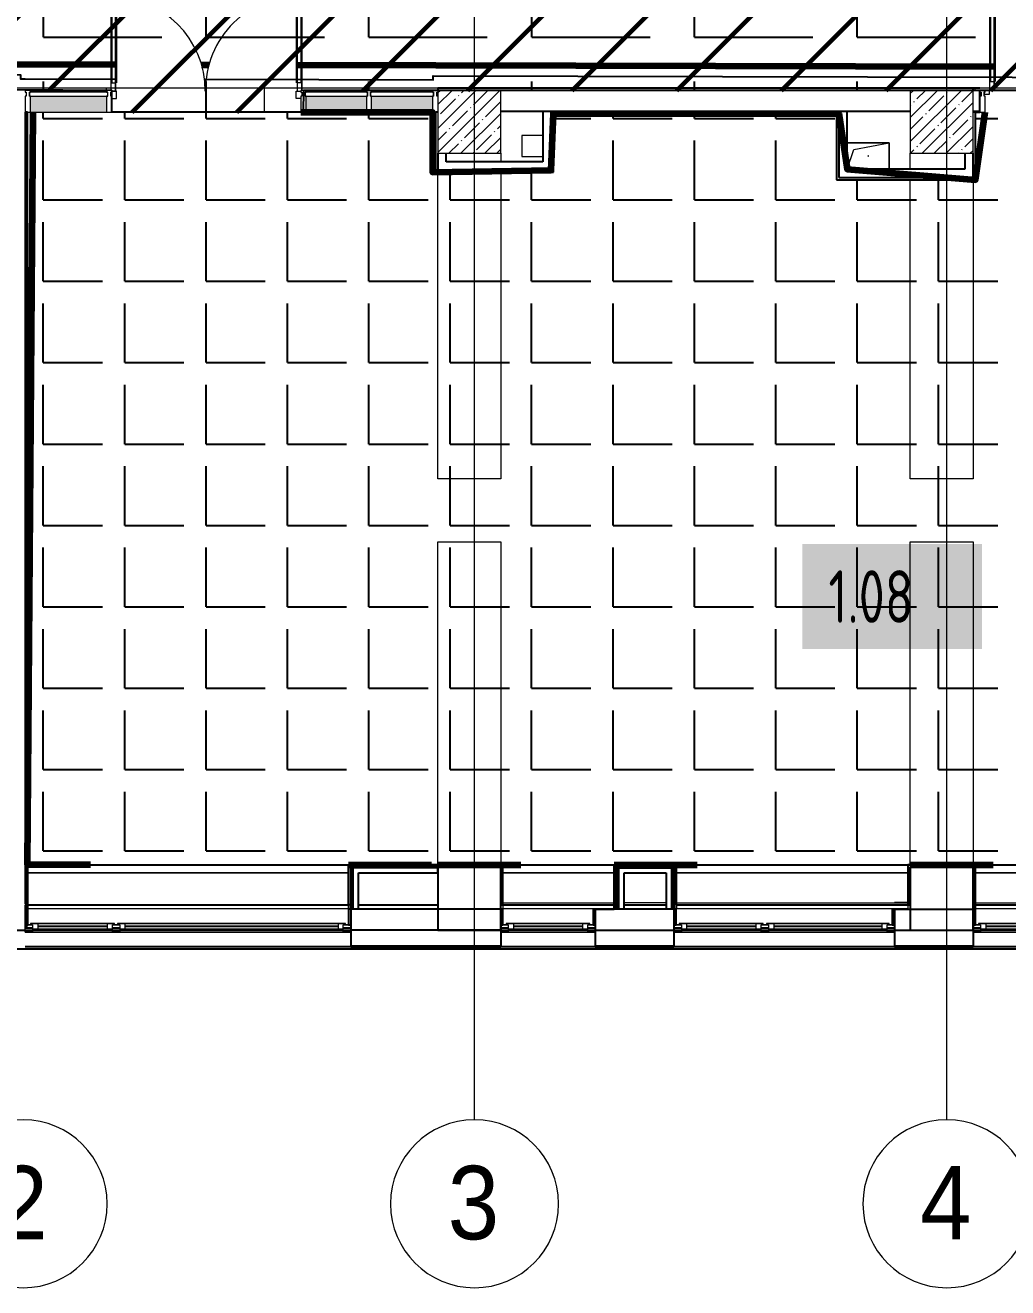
# Model space of a CAD drawing. Header units: millimetres. Extents: x -164500 to 426394, y -23753 to 102118.
# Drawn here: x 3795 to 13154, y -3642 to 8384 of the extents above; entities that cross this region are included whole.
import ezdxf

# ---------------------------------------------------------------- set-up
doc = ezdxf.new("R2010")
doc.units = ezdxf.units.MM
doc.layers.add('1.1.1) Плитка КР1 Остаток', color=52, linetype='Continuous')
for name, color, linetype, lineweight in [('183 стяжка подвал', 160, 'Continuous', 60), ('384 ПК-3', 30, 'Continuous', 120), ('A-DETL-GENF', 7, 'Continuous', 9), ('A-FLOR', 7, 'Continuous', 9), ('A-GENM', 7, 'Continuous', 9), ('A-GLAZ', 7, 'Continuous', 9), ('A-GLAZ-1', 7, 'Continuous', 5), ('A-GLAZ-CURT-1', 7, 'Continuous', 5), ('A-GLAZ-CURT-2', 7, 'Continuous', 20), ('A-GLAZ-CWMG', 7, 'Continuous', 9), ('A-GLAZ-CWMG-1', 7, 'Continuous', 20), ('A-WALL', 7, 'Continuous', 5), ('S-COLS-1', 7, 'Continuous', 5), ('Оси', 7, 'Continuous', 9), ('Оси-1', 7, 'Continuous', 20)]:
    doc.layers.add(name, color=color, linetype=linetype, lineweight=lineweight)
doc.layers.add('A-DOOR-1', color=7, linetype='Continuous', lineweight=5, true_color=0xc0c0c0)
doc.styles.add('Arial', font='arial.ttf', dxfattribs={"width": 0.9, "height": 700})
doc.styles.add('СПДС', font='ГОСТ тип А.ttf', dxfattribs={"width": 0.9})

# ---------------------------------------------------------------- blocks, each defined once
blk = doc.blocks.new('120_Окно_СКБ_1Ст - 120_Окно_СКБ_1Ст 900х2500_h_-22445987-Объем проектирования 1 этажа')
at = {"layer": 'A-GLAZ'}
for p, q in [((-450, -127), (-450, -57)), ((-450, -57), (-380, -57)), ((-380, -57), (-380, -127)), ((380, -87), (-380, -87)), ((-380, -87), (-380, -127)), ((-330, -137), (-330, -87)), ((330, -137), (330, -87)), ((380, -127), (380, -57)), ((380, -57), (450, -57)), ((380, -127), (380, -87)), ((450, -57), (450, -127)), ((-380, -127), (-450, -127)), ((-380, -127), (-400, -127)), ((-400, -127), (-400, -137)), ((-400, -137), (400, -137)), ((400, -137), (-400, -137)), ((450, -127), (380, -127)), ((400, -127), (380, -127)), ((400, -137), (400, -127))]:
    blk.add_line(p, q, dxfattribs=at)
at = {"layer": 'A-GLAZ-1'}
for p, q in [((450, -57), (-450, -57)), ((-330, -107), (330, -107)), ((330, -117), (-330, -117)), ((-430, -127), (-400, -127)), ((400, -127), (430, -127))]:
    blk.add_line(p, q, dxfattribs=at)
blk = doc.blocks.new('120_Окно_СКБ_2Ст - 120_Окно_СКБ_2Ст 2100х2500 _мал створка справа_-22445857-Объем проектирования 1 этажа')
at = {"layer": 'A-GLAZ'}
for p, q in [((-1050, -127), (-1050, -57)), ((-1050, -57), (-980, -57)), ((-980, -57), (-980, -127)), ((150, -87), (-980, -87)), ((-980, -87), (-980, -127)), ((-930, -137), (-930, -87)), ((100, -137), (100, -87)), ((150, -127), (150, -57)), ((150, -57), (220, -57)), ((150, -127), (150, -87)), ((220, -57), (220, -127)), ((980, -87), (220, -87)), ((220, -87), (220, -127)), ((270, -137), (270, -87)), ((930, -137), (930, -87)), ((980, -127), (980, -57)), ((980, -57), (1050, -57)), ((980, -127), (980, -87)), ((1050, -57), (1050, -127)), ((-980, -127), (-1050, -127)), ((-980, -127), (-1000, -127)), ((-1000, -127), (-1000, -137)), ((-1000, -137), (170, -137)), ((170, -137), (-1000, -137)), ((220, -127), (150, -127)), ((170, -127), (150, -127)), ((170, -137), (170, -127)), ((220, -127), (200, -127)), ((200, -127), (200, -137)), ((200, -137), (1000, -137)), ((1000, -137), (200, -137)), ((1050, -127), (980, -127)), ((1000, -127), (980, -127)), ((1000, -137), (1000, -127))]:
    blk.add_line(p, q, dxfattribs=at)
at = {"layer": 'A-GLAZ-1'}
for p, q in [((1050, -57), (-1050, -57)), ((-930, -107), (100, -107)), ((100, -117), (-930, -117)), ((270, -107), (930, -107)), ((930, -117), (270, -117)), ((-1030, -127), (-1000, -127)), ((170, -127), (200, -127)), ((1000, -127), (1030, -127))]:
    blk.add_line(p, q, dxfattribs=at)
blk = doc.blocks.new('120_Окно_СКБ_2Ст - 120_Окно_СКБ_2Ст 2100х2500 _мал створка справа_-V24-Объем проектирования 1 этажа')
at = {"layer": 'A-GLAZ'}
for p, q in [((-1050, -127), (-1050, -57)), ((-1050, -57), (-980, -57)), ((-980, -57), (-980, -127)), ((150, -87), (-980, -87)), ((-980, -87), (-980, -127)), ((-930, -137), (-930, -87)), ((100, -137), (100, -87)), ((150, -127), (150, -57)), ((150, -57), (220, -57)), ((150, -127), (150, -87)), ((220, -57), (220, -127)), ((980, -87), (220, -87)), ((220, -87), (220, -127)), ((270, -137), (270, -87)), ((930, -137), (930, -87)), ((980, -127), (980, -57)), ((980, -57), (1050, -57)), ((980, -127), (980, -87)), ((1050, -57), (1050, -127)), ((-980, -127), (-1050, -127)), ((-980, -127), (-1000, -127)), ((-1000, -127), (-1000, -137)), ((-1000, -137), (170, -137)), ((170, -137), (-1000, -137)), ((220, -127), (150, -127)), ((170, -127), (150, -127)), ((170, -137), (170, -127)), ((220, -127), (200, -127)), ((200, -127), (200, -137)), ((200, -137), (1000, -137)), ((1000, -137), (200, -137)), ((1050, -127), (980, -127)), ((1000, -127), (980, -127)), ((1000, -137), (1000, -127))]:
    blk.add_line(p, q, dxfattribs=at)
at = {"layer": 'A-GLAZ-1'}
for p, q in [((1050, -57), (-1050, -57)), ((-930, -107), (100, -107)), ((100, -117), (-930, -117)), ((270, -107), (930, -107)), ((930, -117), (270, -117)), ((-1030, -127), (-1000, -127)), ((170, -127), (200, -127)), ((1000, -127), (1030, -127))]:
    blk.add_line(p, q, dxfattribs=at)
blk = doc.blocks.new('120_Окно_СКБ_2Ст - 120_Окно_СКБ_2Ст 3100х2500 _мал_створка слева_-V51-Объем проектирования 1 этажа')
at = {"layer": 'A-GLAZ'}
for p, q in [((-1550, -127), (-1550, -57)), ((-1550, -57), (-1480, -57)), ((-1480, -57), (-1480, -127)), ((650, -87), (-1480, -87)), ((-1480, -87), (-1480, -127)), ((-1430, -137), (-1430, -87)), ((600, -137), (600, -87)), ((650, -127), (650, -57)), ((650, -57), (720, -57)), ((650, -127), (650, -87)), ((720, -57), (720, -127)), ((1480, -87), (720, -87)), ((720, -87), (720, -127)), ((770, -137), (770, -87)), ((1430, -137), (1430, -87)), ((1480, -127), (1480, -57)), ((1480, -57), (1550, -57)), ((1480, -127), (1480, -87)), ((1550, -57), (1550, -127)), ((-1480, -127), (-1550, -127)), ((-1480, -127), (-1500, -127)), ((-1500, -127), (-1500, -137)), ((-1500, -137), (670, -137)), ((670, -137), (-1500, -137)), ((720, -127), (650, -127)), ((670, -127), (650, -127)), ((670, -137), (670, -127)), ((720, -127), (700, -127)), ((700, -127), (700, -137)), ((700, -137), (1500, -137)), ((1500, -137), (700, -137)), ((1550, -127), (1480, -127)), ((1500, -127), (1480, -127)), ((1500, -137), (1500, -127))]:
    blk.add_line(p, q, dxfattribs=at)
at = {"layer": 'A-GLAZ-1'}
for p, q in [((1550, -57), (-1550, -57)), ((-1430, -107), (600, -107)), ((600, -117), (-1430, -117)), ((770, -107), (1430, -107)), ((1430, -117), (770, -117)), ((-1530, -127), (-1500, -127)), ((670, -127), (700, -127)), ((1500, -127), (1530, -127))]:
    blk.add_line(p, q, dxfattribs=at)
blk = doc.blocks.new('BSC_Колонна _Прямоугольная - 600х600-V165-Объем проектирования 1 этажа')
at = {"layer": 'S-COLS-1'}
h = blk.add_hatch(dxfattribs=at)
h.set_pattern_fill('FP_158', color=256, style=0, pattern_type=2)
h.set_pattern_definition([(45, (-7960, -7600), (-114.0493, 114.0493), []), (45, (-7845.95, -7600), (-114.0493, 114.0493), [201.613, -40.323, 6.706, -33.617])])
h.paths.add_polyline_path([(300, -300), (300, 300), (-300, 300), (-300, -300), (88, -300)])
for p, q in [((300, 300), (-300, 300)), ((-300, 300), (-300, -300)), ((300, -300), (300, 300)), ((-300, -300), (300, -300))]:
    blk.add_line(p, q, dxfattribs=at)
blk = doc.blocks.new('GM_Отверстие прямоугольное _в плите_ - Отверстие-V174-Объем проектирования 1 этажа')
at = {"layer": 'A-GENM'}
for p, q in [((-200, 125), (200, 125)), ((200, 125), (-200, 125)), ((-138, 62), (200, 125)), ((200, 125), (200, -125)), ((200, -125), (200, 125)), ((-200, -125), (-138, 62))]:
    blk.add_line(p, q, dxfattribs=at)
for start, end in [(360, 180), (180, 360)]:
    blk.add_arc((0, 0), 2.5, start, end, dxfattribs=at)
blk = doc.blocks.new('BSC_Колонна _Прямоугольная - 600х600-20441433-Объем проектирования 1 этажа')
at = {"layer": 'S-COLS-1'}
h = blk.add_hatch(dxfattribs=at)
h.set_pattern_fill('FP_175', color=256, style=0, pattern_type=2)
h.set_pattern_definition([(45, (-12460, -7600), (-114.0493, 114.0493), []), (45, (-12345.95, -7600), (-114.0493, 114.0493), [201.612, -40.322, 6.706, -33.617])])
h.paths.add_polyline_path([(300, -300), (300, 300), (-300, 300), (-300, -300)])
for p, q in [((300, 300), (-300, 300)), ((-300, 300), (-300, -300)), ((300, -300), (300, 300)), ((-300, -300), (300, -300))]:
    blk.add_line(p, q, dxfattribs=at)
blk = doc.blocks.new('Системная панель - Стекло - 40мм-31924845-Объем проектирования 1 этажа')
at = {"layer": 'A-GLAZ-CURT-2'}
for p, q in [((300, 40), (-300, 40)), ((-300, 40), (-300, 0)), ((-300, 0), (300, 0)), ((300, 0), (300, 40))]:
    blk.add_line(p, q, dxfattribs=at)
blk = doc.blocks.new('Прямоугольный импост - Импост структурный с накладкой - 190мм-31923628-Объем проектирования 1 этажа')
at = {"layer": 'A-GLAZ-CWMG'}
for points in [[(7610, 7883), (7610, 7900), (7030, 7900), (7030, 7883)], [(7610, 7693), (7610, 7843), (7030, 7843), (7030, 7693)]]:
    blk.add_hatch(color=256, dxfattribs=at).paths.add_polyline_path(points)
for p, q in [((7030, 7900), (7610, 7900)), ((7030, 7693), (7610, 7693))]:
    blk.add_line(p, q, dxfattribs=at)
blk = doc.blocks.new('Прямоугольный импост - Импост структурный с накладкой - 190мм-31924846-Объем проектирования 1 этажа')
at = {"layer": 'A-GLAZ-CWMG-1'}
for p, q in [((-50, 0), (-50, 17)), ((-50, 17), (0, 17)), ((-40, 0), (-50, 0)), ((-40, -40), (-40, 0)), ((0, 0), (-10, 0)), ((-10, 0), (-10, -40)), ((0, 17), (0, 0)), ((-50, -190), (-50, -40)), ((-50, -40), (-40, -40)), ((-10, -40), (0, -40)), ((0, -40), (0, -190)), ((0, -190), (-50, -190))]:
    blk.add_line(p, q, dxfattribs=at)
blk = doc.blocks.new('Прямоугольный импост - Импост структурный с накладкой - 190мм-31924841-Объем проектирования 1 этажа')
at = {"layer": 'A-GLAZ-CWMG-1'}
for p, q in [((-25, 0), (-25, 17)), ((-25, 17), (25, 17)), ((-15, 0), (-25, 0)), ((-15, -40), (-15, 0)), ((25, 0), (15, 0)), ((15, 0), (15, -40)), ((25, 17), (25, 0)), ((-25, -190), (-25, -40)), ((-25, -40), (-15, -40)), ((15, -40), (25, -40)), ((25, -40), (25, -190)), ((25, -190), (-25, -190))]:
    blk.add_line(p, q, dxfattribs=at)
blk = doc.blocks.new('Прямоугольный импост - Импост структурный с накладкой - 190мм-32633541-Объем проектирования 1 этажа')
at = {"layer": 'A-GLAZ-CWMG-1'}
for p, q in [((0, 17), (-50, 17)), ((-50, 17), (-50, 0)), ((-50, 0), (-40, 0)), ((-40, 0), (-40, -40)), ((-10, -40), (-10, 0)), ((-10, 0), (0, 0)), ((-40, -40), (-50, -40)), ((-50, -40), (-50, -190)), ((0, -40), (-10, -40)), ((-50, -190), (0, -190))]:
    blk.add_line(p, q, dxfattribs=at)
blk = doc.blocks.new('Системная панель - Стекло - 40мм-31924851-Объем проектирования 1 этажа')
at = {"layer": 'A-GLAZ-CURT-2'}
for p, q in [((297.5, 40), (-297.5, 40)), ((-297.5, 40), (-297.5, 0)), ((-297.5, 0), (297.5, 0)), ((297.5, 0), (297.5, 40))]:
    blk.add_line(p, q, dxfattribs=at)
blk = doc.blocks.new('Дверь_Витражная_остекление_ - ДВН_CОШ в витраже В-6-31924853-Объем проектирования 1 этажа')
at = {"layer": 'A-DETL-GENF'}
for p, q in [((-900, 60), (-855, 60)), ((-855, 60), (-855, -10)), ((900, 60), (855, 60)), ((855, 60), (855, -10)), ((-910, -930), (-910, -17)), ((-910, -17), (-910, -930)), ((-910, -90), (-865, -90)), ((-865, -10), (-900, -10)), ((-865, -10), (-900, -10)), ((-855, -10), (-900, -10)), ((-900, -850), (-900, -90)), ((-865, -930), (-865, -10)), ((-865, -930), (-865, -10)), ((-856, -850), (-856, -90)), ((855, -10), (900, -10)), ((856, -830), (856, -90)), ((865, -10), (900, -10)), ((865, -910), (865, -10)), ((865, -10), (865, -910)), ((900, -10), (865, -10)), ((910, -90), (865, -90)), ((900, -830), (900, -90)), ((910, -910), (910, -17)), ((910, -910), (910, -17)), ((910, -830), (865, -830)), ((-910, -850), (-865, -850)), ((-910, -930), (-865, -930)), ((-910, -930), (-865, -930)), ((910, -910), (865, -910)), ((865, -910), (910, -910))]:
    blk.add_line(p, q, dxfattribs=at)
at = {"layer": 'A-DOOR-1'}
for p, q in [((-910, -930), (-910, -17)), ((910, -910), (910, -17))]:
    blk.add_line(p, q, dxfattribs=at)
for centre, radius, start, end in [((-910, -10), 920, 270, 0), ((910, -10), 900, 180, 270)]:
    blk.add_arc(centre, radius, start, end, dxfattribs=at)
blk = doc.blocks.new('Системная панель - Стекло - 40мм-31924990-Объем проектирования 1 этажа')
at = {"layer": 'A-GLAZ-CURT-1'}
h = blk.add_hatch(dxfattribs=at)
h.set_pattern_fill('FP_188', color=256, style=0, pattern_type=2)
h.set_pattern_definition([(225, (4342.5, 7683), (565.685, -565.685), [400, -1200]), (225, (4742.5, 7883), (565.685, -565.685), [1200, -400]), (225, (3942.5, 8083), (565.685, -565.685), [400, -1200])])
h.paths.add_polyline_path([(372, 40), (-373, 40), (-373, 0), (372, 0), (372, 3)])
at = {"layer": 'A-GLAZ-CURT-2'}
for p, q in [((372, 40), (-373, 40)), ((-373, 40), (-373, 0)), ((-373, 0), (372, 0)), ((372, 0), (372, 40))]:
    blk.add_line(p, q, dxfattribs=at)
blk = doc.blocks.new('Прямоугольный импост - Импост структурный с накладкой - 190мм-23800918-Объем проектирования 1 этажа')
at = {"layer": 'A-GLAZ-CWMG'}
for points in [[(4505, 7883), (4505, 7900), (3780, 7900), (3780, 7883), (4060, 7883)], [(3803, 7693), (4505, 7693), (4505, 7843), (3780, 7843), (3780, 7693)]]:
    blk.add_hatch(color=256, dxfattribs=at).paths.add_polyline_path(points)
for p, q in [((3780, 7900), (4505, 7900)), ((3780, 7693), (4505, 7693))]:
    blk.add_line(p, q, dxfattribs=at)
blk = doc.blocks.new('Прямоугольный импост - Импост структурный с накладкой - 190мм-31923825-Объем проектирования 1 этажа')
at = {"layer": 'A-GLAZ-CWMG'}
for points in [[(6405, 7883), (6980, 7883), (6980, 7900), (6405, 7900)], [(6810, 7693), (6980, 7693), (6980, 7843), (6405, 7843), (6405, 7693)]]:
    blk.add_hatch(color=256, dxfattribs=at).paths.add_polyline_path(points)
for p, q in [((6405, 7900), (6980, 7900)), ((6405, 7693), (6980, 7693))]:
    blk.add_line(p, q, dxfattribs=at)
blk = doc.blocks.new('Прямоугольный импост - Импост структурный с накладкой - 190мм-31924844-Объем проектирования 1 этажа')
at = {"layer": 'A-GLAZ-CWMG-1'}
for p, q in [((-25, 0), (-25, 17)), ((-25, 17), (25, 17)), ((-15, 0), (-25, 0)), ((-15, -40), (-15, 0)), ((25, 0), (15, 0)), ((15, 0), (15, -40)), ((25, 17), (25, 0)), ((-25, -190), (-25, -40)), ((-25, -40), (-15, -40)), ((15, -40), (25, -40)), ((25, -40), (25, -190)), ((25, -190), (-25, -190))]:
    blk.add_line(p, q, dxfattribs=at)
blk = doc.blocks.new('Дверь_Витражная_остекление_ - ВВ-6 остекление-32633143-Объем проектирования 1 этажа')
at = {"layer": 'A-DETL-GENF'}
for p, q in [((-630, 880), (-585, 880)), ((-630, 880), (-630, 20)), ((-585, 880), (-630, 880)), ((-630, 880), (-630, 20)), ((-585, 880), (-585, 20)), ((-585, 20), (-585, 880)), ((-630, 800), (-585, 800)), ((-620, 800), (-620, 100)), ((-576, 800), (-576, 100)), ((680, 420), (635, 420)), ((635, 420), (635, 20)), ((680, 420), (635, 420)), ((635, 420), (635, 20)), ((680, 420), (680, 20)), ((680, 20), (680, 420)), ((626, 340), (626, 100)), ((680, 340), (635, 340)), ((670, 340), (670, 100)), ((-630, 100), (-585, 100)), ((-585, 20), (-630, 20)), ((-630, 20), (-585, 20)), ((680, 100), (635, 100))]:
    blk.add_line(p, q, dxfattribs=at)
at = {"layer": 'A-DOOR-1'}
for p, q in [((-630, 880), (-630, 20)), ((630, 420), (630, 20)), ((-630, 20), (-680, 20)), ((-680, 20), (-680, -20)), ((-630, -20), (-630, 20)), ((680, 20), (630, 20)), ((630, 20), (630, -20)), ((680, -20), (680, 20)), ((-680, -20), (-630, -20)), ((630, -20), (680, -20))]:
    blk.add_line(p, q, dxfattribs=at)
for centre, radius, start, end in [((-630, 20), 860, 360, 90), ((630, 20), 400, 90, 180)]:
    blk.add_arc(centre, radius, start, end, dxfattribs=at)
blk = doc.blocks.new('Прямоугольный импост - Импост структурный с накладкой - 190мм-33226183-Объем проектирования 1 этажа')
at = {"layer": 'A-GLAZ-CWMG-1'}
for p, q in [((0, 190), (-50, 190)), ((-50, 190), (-50, 40)), ((0, 40), (0, 190)), ((-50, 40), (-40, 40)), ((-40, 0), (-50, 0)), ((-50, 0), (-50, -17)), ((-40, 40), (-40, 0)), ((-10, 0), (-10, 40)), ((-10, 40), (0, 40)), ((0, 0), (-10, 0)), ((0, -17), (0, 0)), ((-50, -17), (0, -17))]:
    blk.add_line(p, q, dxfattribs=at)
blk = doc.blocks.new('Зашивка приборов отопления18 - Зашивка приборов отопления-33281779-Объем проектирования 1 этажа')
at = {"layer": 'A-WALL'}
for p, q in [((12140, 520), (9930, 520)), ((12140, 445), (9930, 445)), ((9930, 445), (12140, 445)), ((12140, 105), (12140, 141)), ((9930, 105), (12140, 105))]:
    blk.add_line(p, q, dxfattribs=at)
blk = doc.blocks.new('Зашивка приборов отопления16 - Зашивка приборов отопления-33282046-Объем проектирования 1 этажа')
at = {"layer": 'A-WALL'}
for p, q in [((10970, 520), (9910, 520)), ((10970, 445), (9910, 445)), ((9910, 445), (10970, 445)), ((9910, 150), (9910, 105)), ((9910, 105), (10970, 105))]:
    blk.add_line(p, q, dxfattribs=at)
blk = doc.blocks.new('Зашивка приборов отопления17 - Зашивка приборов отопления-33282118-Объем проектирования 1 этажа')
at = {"layer": 'A-WALL'}
for p, q in [((10970, 520), (7910, 520)), ((10970, 445), (7910, 445)), ((7910, 445), (10970, 445)), ((7910, 150), (7910, 140)), ((7910, 105), (10970, 105))]:
    blk.add_line(p, q, dxfattribs=at)
blk = doc.blocks.new('Зашивка приборов отопления19 - Зашивка приборов отопления-33282289-Объем проектирования 1 этажа')
at = {"layer": 'A-WALL'}
for p, q in [((12120, 520), (10060, 520)), ((10060, 445), (12120, 445)), ((12120, 445), (10061, 445)), ((10061, 445), (10061, 105)), ((10061, 105), (12120, 105))]:
    blk.add_line(p, q, dxfattribs=at)
blk = doc.blocks.new('Ось сетки - D8-29747960-Объем проектирования 1 этажа')
at = {"layer": 'Оси-1'}
for start, end in [(360, 180), (180, 360)]:
    blk.add_arc((0, 0), 4, start, end, dxfattribs=at)

msp = doc.modelspace()

# ---------------------------------------------------------------- hatches: boundary and pattern name
at = {"layer": '1.1.1) Плитка КР1 Остаток'}
h = msp.add_hatch(dxfattribs=at)
h.set_pattern_fill('ANGLE', color=256, scale=222)
h.set_pattern_definition([(0, (205553.1, 26879), (0, 1550.67), [1127.76, -422.91]), (90, (205553.1, 26879), (-1550.67, 9e-14), [1127.76, -422.91])])
h.paths.add_polyline_path([(13754.702, 17684.938), (14405.702, 17684.938), (14405.702, 18338.438), (13754.702, 18338.438)], flags=16)
h.paths.add_polyline_path([(13743.702, 21432.938), (14405.702, 21432.938), (14405.702, 22095.938), (13743.702, 22095.938)], flags=16)
h.paths.add_polyline_path([(6445.137, 7763.938), (6442.548, 7557.281), (4619.702, 7556.938), (4619.702, 7763.938), (1354.702, 7783.938), (1355.702, 8384.938), (609.702, 8383.938), (610.702, 10742.938), (1874.702, 10763.938), (1874.702, 11243.938), (3624.702, 11263.938), (3624.702, 10763.938), (6824.702, 10763.938), (6824.702, 11488.938), (6744.702, 11488.938), (6744.702, 12388.938), (6832.702, 12388.938), (6844.702, 14438.938), (7162.202, 14438.938), (7159.702, 14839.938), (6844.702, 14839.938), (6824.702, 15208.938), (6674.702, 15208.938), (6674.702, 15986.938), (6617.702, 17692.938), (4745.702, 17692.938), (4745.702, 18333.137), (4130.853, 18334.256), (4130.853, 18839.06), (6674.702, 18838.938), (6674.702, 20645.938), (9795.702, 20645.938), (9774.702, 22063.938), (9174.702, 22063.938), (9174.702, 24183.938), (9774.702, 24183.938), (9774.702, 24722.262), (13768.823, 24626.219), (14845.702, 24626.219), (14845.702, 26422.938), (18154.958, 26351.124), (18154.958, 26143.938), (18794.958, 26143.938), (18804.143, 26351.124), (20274.702, 26351.124), (20274.702, 26963.938), (21974.702, 26963.938), (21974.702, 14463.938), (22654.702, 14463.938), (22654.702, 13138.938), (22633.702, 11984.938), (22374.702, 11971.938), (22374.702, 11825.982), (20499.702, 11830.384), (20514.702, 11971.938), (20295.702, 11984.938), (20295.702, 15094.938), (13774.702, 15063.938), (13774.702, 10763.938), (20209.461, 10763.938), (20209.461, 7763.938)])
h.paths.add_polyline_path([(3935.822, 18839.06), (6674.702, 18839.06), (6674.702, 20588.938), (3935.822, 20588.938)], flags=17)
h.paths.add_polyline_path([(6612.528, 17692.938), (4124.702, 17692.938), (4124.702, 15113.938), (6612.528, 15113.938)], flags=17)
h = msp.add_hatch(dxfattribs=at)
h.set_pattern_fill('ANGLE', color=256, scale=111)
h.set_pattern_definition([(0, (205553.1, 26879), (0, 775.335), [563.88, -211.455]), (90, (205553.1, 26879), (-775.335, 5e-14), [563.88, -211.455])])
h.paths.add_polyline_path([(11523.702, 7542.938), (8825.702, 7542.938), (8825.702, 6982.938), (7703.702, 6982.938), (7703.702, 7556.938), (7674.702, 7556.938), (7094.702, 7556.938), (7044.702, 7556.938), (6469.702, 7556.938), (6419.702, 7556.938), (4619.702, 7556.938), (4569.702, 7556.938), (3844.702, 7556.938), (3815.702, 7556.938), (3815.702, 384.938), (6873.702, 384.938), (8344.945, 384.938), (9404.945, 384.938), (9995.202, 384.938), (12203.702, 384.938), (12203.702, 385.438), (12845.702, 385.438), (14903.702, 384.938), (15695.702, 384.938), (16553.526, 384.938), (17345.702, 384.938), (20553.702, 384.938), (20553.702, 4232.938), (14373.702, 4232.938), (14373.702, 7555.938), (14329.702, 7555.938), (14279.702, 7556.938), (14279.702, 7706.938), (14289.702, 7746.938), (14279.702, 7746.938), (12939.702, 7749.845), (12939.702, 7746.938), (12929.702, 7706.938), (12939.702, 7706.938), (12939.702, 7556.938), (12889.702, 7556.938), (12889.702, 7555.938), (12845.702, 7555.938), (12845.702, 6912.938), (11523.702, 6912.938)])
at = {"layer": '183 стяжка подвал'}
h = msp.add_hatch(dxfattribs=at)
h.set_pattern_fill('ANSI31', color=256, scale=222)
h.set_pattern_definition([(45, (205553.1, 26879), (-498.4042, 498.4042), [])])
h.paths.add_polyline_path([(13754.702, 17684.938), (14405.702, 17684.938), (14405.702, 18338.438), (13754.702, 18338.438)], flags=16)
h.paths.add_polyline_path([(13743.702, 21432.938), (14405.702, 21432.938), (14405.702, 22095.938), (13743.702, 22095.938)], flags=16)
h.paths.add_polyline_path([(6445.137, 7763.938), (6442.548, 7557.281), (4619.702, 7556.938), (4619.702, 7763.938), (1354.702, 7783.938), (1355.702, 8384.938), (609.702, 8383.938), (610.702, 10742.938), (1874.702, 10763.938), (1874.702, 11243.938), (3624.702, 11263.938), (3624.702, 10763.938), (6824.702, 10763.938), (6824.702, 11488.938), (6744.702, 11488.938), (6744.702, 12388.938), (6832.702, 12388.938), (6844.702, 14438.938), (7162.202, 14438.938), (7159.702, 14839.938), (6844.702, 14839.938), (6824.702, 15208.938), (6674.702, 15208.938), (6674.702, 15986.938), (6617.702, 17692.938), (4745.702, 17692.938), (4745.702, 18333.137), (4130.853, 18334.256), (4130.853, 18839.06), (6674.702, 18838.938), (6674.702, 20645.938), (9795.702, 20645.938), (9774.702, 22063.938), (9174.702, 22063.938), (9174.702, 24183.938), (9774.702, 24183.938), (9774.702, 24722.262), (13768.823, 24626.219), (14845.702, 24626.219), (14845.702, 26422.938), (18154.958, 26351.124), (18154.958, 26143.938), (18794.958, 26143.938), (18804.143, 26351.124), (20274.702, 26351.124), (20274.702, 26963.938), (21974.702, 26963.938), (21974.702, 14463.938), (22654.702, 14463.938), (22654.702, 13138.938), (22633.702, 11984.938), (22374.702, 11971.938), (22374.702, 11825.982), (20499.702, 11830.384), (20514.702, 11971.938), (20295.702, 11984.938), (20295.702, 15094.938), (13774.702, 15063.938), (13774.702, 10763.938), (20209.461, 10763.938), (20209.461, 7763.938)])
h.paths.add_polyline_path([(3935.822, 18839.06), (6674.702, 18839.06), (6674.702, 20588.938), (3935.822, 20588.938)], flags=17)
h.paths.add_polyline_path([(6612.528, 17692.938), (4124.702, 17692.938), (4124.702, 15113.938), (6612.528, 15113.938)], flags=17)
h.paths.add_polyline_path([(21915.974, 15309.069), (28602.728, 15309.069), (28602.728, 26272.402), (21915.974, 26272.402)])

# ---------------------------------------------------------------- linework, layer by layer
for p, q in [((12889.702, 7784.938), (7724.702, 7784.938)), ((7724.702, 7784.938), (7724.702, 7783.938)), ((7724.702, 7783.938), (7724.702, 7763.938)), ((12224.702, 7763.938), (8324.702, 7763.938)), ((12824.702, 7763.938), (12824.702, 7783.938)), ((12889.702, 7763.938), (12824.702, 7763.938)), ((12889.702, 7783.938), (12889.702, 7784.938)), ((12889.702, 7563.938), (12889.702, 7763.938)), ((3814.702, 7556.938), (3794.702, 7556.938)), ((3794.702, 7556.938), (3794.702, 13.938)), ((3815.702, 7553.938), (3814.702, 7553.938)), ((3815.702, 4.938), (3815.702, 7553.938)), ((7704.702, 7553.938), (7703.702, 7553.938)), ((7703.702, 7553.938), (7703.702, 6982.938)), ((7724.702, 7556.938), (7704.702, 7556.938)), ((8324.702, 7563.938), (12224.702, 7563.938)), ((8724.702, 7563.938), (8724.702, 7083.938)), ((8804.702, 7003.938), (8804.702, 7563.938)), ((8824.702, 7542.938), (8824.702, 7543.938)), ((8825.702, 7542.938), (11523.702, 7542.938)), ((8825.702, 6982.938), (8825.702, 7542.938)), ((11523.702, 7543.938), (11524.702, 7543.938)), ((11523.702, 7542.938), (11523.702, 6912.938)), ((11544.702, 7563.938), (11544.702, 6933.938)), ((11624.702, 7013.938), (11624.702, 7563.938)), ((12824.702, 7563.938), (12889.702, 7563.938)), ((12844.702, 7556.938), (12824.702, 7556.938)), ((12845.702, 7553.938), (12844.702, 7553.938)), ((12845.702, 6912.938), (12845.702, 7553.938)), ((12889.702, 7556.938), (12849.702, 7556.938)), ((12849.702, 7556.938), (12849.702, 7555.938)), ((12849.702, 7555.938), (12889.702, 7555.938)), ((12889.702, 7555.938), (12889.702, 7556.938)), ((8824.702, 7333.99), (8824.702, 7332.943)), ((7724.702, 7163.938), (7724.702, 7003.938)), ((7804.702, 7083.938), (7804.702, 7163.938)), ((12744.702, 7163.938), (12744.702, 7013.938)), ((12824.702, 6933.938), (12824.702, 7163.938)), ((7703.702, 6982.938), (8825.702, 6982.938)), ((7724.702, 7003.938), (8804.702, 7003.938)), ((8724.702, 7083.938), (7804.702, 7083.938)), ((12744.702, 7013.938), (11624.702, 7013.938)), ((11523.702, 6912.938), (12845.702, 6912.938)), ((11544.702, 6933.938), (12824.702, 6933.938)), ((3814.702, 5392.183), (3814.702, 13.938)), ((3815.702, 384.938), (6873.702, 384.938)), ((6873.702, 383.938), (3815.702, 383.938)), ((8344.945, 384.938), (6873.702, 384.938)), ((6873.702, 383.938), (6873.702, 384.938)), ((6873.702, 383.938), (6873.702, 4.938)), ((6874.702, 4.938), (6874.702, 383.938)), ((6894.702, 383.938), (6894.702, -386.062)), ((6894.702, 363.938), (8324.445, 363.938)), ((6907.202, -36.062), (6907.202, 371.438)), ((7724.702, 371.438), (6907.202, 371.438)), ((7724.702, 308.938), (7724.702, 383.938)), ((8324.702, 363.938), (7724.702, 363.938)), ((7724.702, 363.938), (7724.702, -236.062)), ((8324.445, 363.938), (8324.445, 13.938)), ((8324.702, -236.062), (8324.702, 363.938)), ((8344.445, 13.938), (8344.445, 383.938)), ((8344.945, 384.938), (9404.945, 384.938)), ((8344.945, 384.938), (8344.945, 383.938)), ((9404.445, 383.938), (8344.945, 383.938)), ((8345.445, 13.938), (8345.445, 384.938)), ((9403.445, 384.938), (9403.445, -36.062)), ((9994.702, 383.938), (9404.445, 383.938)), ((9404.445, 363.938), (9404.445, 383.938)), ((9404.445, -36.062), (9404.445, 363.938)), ((9995.202, 384.938), (9404.945, 384.938)), ((9404.945, 384.938), (9404.945, 383.938)), ((9424.445, -36.062), (9424.445, 383.938)), ((9424.445, 363.938), (9974.702, 363.938)), ((9436.945, 371.438), (9962.202, 371.438)), ((9436.945, -36.062), (9436.945, 371.438)), ((9962.202, 371.438), (9962.202, -36.062)), ((9974.702, 383.938), (9974.702, -386.062)), ((9995.702, 363.938), (9994.702, 363.938)), ((9994.702, 363.938), (9994.702, -36.062)), ((9995.202, 384.938), (12204.202, 384.938)), ((9995.202, 384.938), (9995.202, 383.938)), ((12204.202, 383.938), (9995.202, 383.938)), ((9995.702, 383.938), (9995.702, 384.938)), ((9995.702, 363.938), (9995.702, 383.938)), ((9995.702, 4.516), (9995.702, 363.938)), ((12203.702, 385.438), (12203.702, 4.516)), ((12845.702, 385.438), (12203.702, 385.438)), ((12204.202, 384.938), (12204.202, 383.938)), ((12204.702, 4.516), (12204.702, 384.438)), ((12204.702, 384.438), (12844.702, 384.438)), ((12824.702, 363.938), (12224.702, 363.938)), ((12224.702, 363.938), (12224.702, -236.062)), ((12224.702, 4.516), (12224.702, 363.938)), ((12224.702, 363.938), (12824.702, 363.938)), ((12824.702, -236.062), (12824.702, 363.938)), ((12824.702, 363.938), (12824.702, -386.062)), ((12844.702, 383.938), (12843.275, 383.938)), ((12844.702, 384.438), (12844.702, 308.938)), ((12845.202, 384.938), (14903.702, 384.938)), ((12845.202, 383.938), (12845.202, 384.438)), ((12845.702, 4.938), (12845.702, 385.438)), ((14903.702, 383.938), (12845.702, 383.938)), ((6919.702, -36.062), (6919.702, 358.938)), ((7724.702, 358.938), (6919.702, 358.938)), ((6969.702, -36.062), (6969.702, 308.938)), ((6969.702, 308.938), (7724.702, 308.938)), ((9449.445, 358.938), (9949.702, 358.938)), ((9449.445, -36.062), (9449.445, 358.938)), ((9499.445, 308.938), (9899.702, 308.938)), ((9499.445, -36.062), (9499.445, 308.938)), ((9899.702, 308.938), (9899.702, -36.062)), ((9949.702, 358.938), (9949.702, -36.062)), ((3794.702, 13.938), (3814.702, 13.938)), ((3794.702, 3.938), (3794.702, -196.062)), ((3814.702, 3.938), (3794.702, 3.938)), ((3814.702, 4.938), (3815.702, 4.938)), ((3814.702, -196.062), (3814.702, 3.938)), ((3814.702, 3.938), (3814.702, -184.062)), ((3815.702, 3.938), (3815.702, 2.938)), ((3815.702, -184.062), (3815.702, 2.938)), ((6874.702, 2.938), (3815.702, 2.938)), ((6873.702, 4.938), (6874.702, 4.938)), ((6873.702, 3.938), (6873.702, -184.062)), ((6874.702, 4.938), (6874.702, -184.062)), ((6894.702, 3.938), (6874.702, 3.938)), ((6969.702, 3.938), (7724.702, 3.938)), ((8324.445, 13.938), (8344.445, 13.938)), ((8324.702, 3.938), (9403.445, 3.938)), ((8344.445, 13.938), (8345.445, 13.938)), ((9499.445, 3.938), (9899.702, 3.938)), ((9994.702, 4.516), (9995.702, 4.516)), ((9994.702, 3.938), (12224.702, 3.938)), ((12204.702, 24.86), (12074.702, 24.86)), ((12074.702, 24.86), (12074.702, 23.86)), ((12203.702, 4.516), (12204.702, 4.516)), ((12204.702, 4.516), (12224.702, 4.516)), ((12844.702, 4.938), (12845.702, 4.938)), ((12844.702, 3.938), (14904.702, 3.938)), ((12844.702, -36.062), (12844.702, 3.938)), ((8344.445, -36.062), (6874.702, -36.062)), ((8324.445, -36.062), (8324.445, -386.062)), ((8344.445, -184.062), (8344.445, -36.062)), ((8345.445, -36.062), (8344.445, -36.062)), ((8345.445, -184.062), (8345.445, -36.062)), ((9203.445, -36.062), (9203.445, -184.062)), ((9204.445, -36.062), (9203.445, -36.062)), ((9204.445, -36.062), (9204.445, -184.062)), ((9224.445, -36.062), (9204.445, -36.062)), ((9404.445, -35.062), (9224.445, -35.062)), ((9224.445, -35.062), (9224.445, -36.062)), ((9224.445, -36.062), (9224.445, -386.062)), ((9224.445, -184.062), (9224.445, -36.062)), ((9224.445, -36.062), (9404.445, -36.062)), ((9994.702, -36.062), (9404.445, -36.062)), ((9974.702, -36.062), (9974.702, -184.062)), ((9994.702, -184.062), (9994.702, -36.062)), ((9995.702, -36.062), (9994.702, -36.062)), ((9995.702, -184.062), (9995.702, -36.062)), ((12053.702, -36.062), (12053.702, -184.062)), ((12054.702, -36.062), (12053.702, -36.062)), ((12054.702, -36.062), (12054.702, -184.062)), ((12074.702, -36.062), (12054.702, -36.062)), ((12074.702, -36.062), (12074.702, -386.062)), ((12074.702, -36.062), (12844.702, -36.062)), ((12074.702, -184.062), (12074.702, -36.062)), ((12844.702, -36.062), (12844.702, -184.062)), ((12845.702, -36.062), (12844.702, -36.062)), ((12845.702, -184.062), (12845.702, -36.062)), ((-45.298, -236.062), (6894.702, -236.062)), ((3794.702, -196.062), (3814.702, -196.062)), ((3864.702, -216.062), (3794.702, -216.062)), ((3814.702, -184.062), (3815.702, -184.062)), ((4694.702, -216.062), (4624.702, -216.062)), ((6894.702, -216.062), (6824.702, -216.062)), ((6873.702, -184.062), (6874.702, -184.062)), ((6874.702, -184.062), (6894.702, -184.062)), ((8324.445, -236.062), (6894.702, -236.062)), ((7724.702, -236.062), (8324.702, -236.062)), ((8324.445, -184.062), (8344.445, -184.062)), ((8394.445, -216.062), (8324.702, -216.062)), ((8324.702, -236.062), (15674.702, -236.062)), ((8344.445, -184.062), (8345.445, -184.062)), ((9224.445, -216.062), (9154.445, -216.062)), ((9203.445, -184.062), (9204.445, -184.062)), ((9204.445, -184.062), (9224.445, -184.062)), ((9974.702, -184.062), (9994.702, -184.062)), ((10044.702, -216.062), (9974.702, -216.062)), ((9994.702, -184.062), (9995.702, -184.062)), ((10874.702, -216.062), (10804.702, -216.062)), ((12074.702, -216.062), (12004.702, -216.062)), ((12053.702, -184.062), (12054.702, -184.062)), ((12054.702, -184.062), (12074.702, -184.062)), ((12224.702, -236.062), (12824.702, -236.062)), ((12824.702, -184.062), (12844.702, -184.062)), ((12894.702, -216.062), (12824.702, -216.062)), ((12844.702, -184.062), (12845.702, -184.062)), ((72344.702, -416.062), (-225.298, -416.062)), ((6894.702, -394.062), (3794.702, -394.062)), ((6894.702, -386.062), (6894.702, -394.062)), ((6894.702, -386.062), (8324.445, -386.062)), ((6894.702, -389.062), (8324.445, -389.062)), ((6894.702, -394.062), (8324.445, -394.062)), ((8324.445, -394.062), (8324.445, -386.062)), ((9224.445, -394.062), (8324.445, -394.062)), ((9224.445, -386.062), (9224.445, -394.062)), ((9224.445, -386.062), (9974.702, -386.062)), ((9224.445, -389.062), (9974.702, -389.062)), ((9224.445, -394.062), (9974.702, -394.062)), ((9974.702, -394.062), (9974.702, -386.062)), ((12074.702, -394.062), (9974.702, -394.062)), ((12074.702, -386.062), (12074.702, -394.062)), ((12074.702, -386.062), (12824.702, -386.062)), ((12074.702, -389.062), (12824.702, -389.062)), ((12074.702, -394.062), (12824.702, -394.062)), ((12824.702, -394.062), (12824.702, -386.062)), ((14924.702, -394.062), (12824.702, -394.062))]:
    msp.add_line(p, q)
at = {"flags": 128}
for points in [[(5502.625, 7869.577), (7679.46, 7864.467), (7679.549, 7902.467), (20089.771, 7873.335), (20096.69, 10820.827), (13705.451, 10835.83), (13715.679, 15192.818), (13746.679, 15192.745), (13752.782, 17792.738)], [(1311.975, 8517.416), (1310.566, 7917.418), (3749.56, 7911.692), (3749.47, 7873.692), (3792.48, 7873.591), (4663.702, 7871.546)]]:
    msp.add_lwpolyline(points, dxfattribs=at)
at = {"layer": '1.1.1) Плитка КР1 Остаток'}
msp.add_lwpolyline([(20209.461, 7763.938), (6445.137, 7763.938), (6442.548, 7557.281), (4619.702, 7556.938), (4619.702, 7763.938), (1354.702, 7783.938), (1355.702, 8384.938)], dxfattribs=at)
at = {"layer": '384 ПК-3'}
for points in [[(4663.702, 8006.077), (777.202, 8013.933)], [(5543.579, 8004.299), (5475.002, 8004.437)], [(13033.702, 7989.159), (6375.702, 8002.617)], [(4417.558, 384.938), (3815.702, 384.938), (3870.344, 7556.938)], [(6419.702, 7556.938), (7674.702, 7556.938), (7674.702, 6982.938), (8804.702, 7003.938), (8825.702, 7542.938), (11544.702, 7542.938), (11624.702, 7013.938), (12845.702, 6912.938), (12939.702, 7556.938)], [(6873.702, 386.438), (7665.702, 385.438)], [(7724.702, 386.438), (8516.702, 385.438)], [(9403.445, 386.438), (10195.445, 385.438)], [(12224.702, 386.438), (13016.702, 385.438)]]:
    msp.add_lwpolyline(points, dxfattribs=at)
at = {"layer": 'A-FLOR'}
for p, q in [((15804.702, 7783.938), (3057.92, 7783.938)), ((4569.702, 7763.938), (4569.702, 7783.938)), ((6069.702, 7783.938), (6069.702, 7556.938)), ((12844.702, 7763.938), (12844.702, 7783.938)), ((3814.702, 5392.183), (3814.702, 7556.938)), ((3870.344, 7556.938), (4569.702, 7556.938)), ((6069.702, 7556.938), (7674.702, 7556.938)), ((7704.702, 7556.938), (7704.702, 6983.938)), ((8824.702, 7543.938), (11523.702, 7543.938)), ((8824.702, 7333.99), (8824.702, 7542.938)), ((11524.702, 7543.938), (11524.702, 6913.938)), ((12844.702, 6913.938), (12844.702, 7563.938)), ((8724.702, 7333.938), (8524.702, 7333.938)), ((8524.702, 7333.938), (8524.702, 7133.938)), ((8824.702, 6983.938), (8824.702, 7332.943)), ((7804.702, 7163.938), (8324.702, 7163.938)), ((8324.702, 7163.938), (8324.702, 7083.938)), ((8524.702, 7133.938), (8724.702, 7133.938)), ((12224.702, 7013.938), (12224.702, 7163.938)), ((12224.702, 7163.938), (12744.702, 7163.938)), ((7704.702, 6983.938), (8824.702, 6983.938)), ((7724.702, 4063.938), (7724.702, 6983.938)), ((8324.702, 6983.938), (8324.702, 4063.938)), ((11524.702, 6913.938), (12844.702, 6913.938)), ((12224.702, 4063.938), (12224.702, 6913.938)), ((12824.702, 6913.938), (12824.702, 4063.938)), ((3814.702, 386.656), (3814.702, 5391.337)), ((8324.702, 4063.938), (7724.702, 4063.938)), ((12824.702, 4063.938), (12224.702, 4063.938)), ((7724.702, 383.938), (7724.702, 3463.938)), ((7724.702, 3463.938), (8324.702, 3463.938)), ((8324.702, 3463.938), (8324.702, 383.938)), ((12224.702, 383.938), (12224.702, 3463.938)), ((12224.702, 3463.938), (12824.702, 3463.938)), ((12824.702, 3463.938), (12824.702, 383.938)), ((8344.445, 383.938), (6874.702, 383.938)), ((12843.275, 383.938), (12204.702, 383.938)), ((6874.702, 308.938), (3814.702, 308.938)), ((9404.445, 308.938), (8344.445, 308.938)), ((12204.702, 308.938), (9994.702, 308.938)), ((12844.702, 3.938), (12844.702, 308.938)), ((14904.702, 308.938), (12844.702, 308.938)), ((3814.702, 13.938), (3814.702, 3.938)), ((3814.702, 3.938), (6874.702, 3.938)), ((8344.445, 23.86), (9404.445, 23.86)), ((9899.702, 23.86), (9499.445, 23.86)), ((9994.702, 23.86), (12204.702, 23.86)), ((12844.702, 24.221), (14904.702, 24.221))]:
    msp.add_line(p, q, dxfattribs=at)
at = {"layer": 'Оси'}
for points in [[(8074.702, -2042.321), (8074.702, 2957.679), (8074.702, 22262.009), (8074.702, 27262.009)], [(12574.702, -2042.321), (12574.702, 2957.679), (12574.702, 22262.009), (12574.702, 27262.009)]]:
    msp.add_lwpolyline(points, dxfattribs=at)

# ---------------------------------------------------------------- block references
at = {"rotation": 180}
for name, p in [('Дверь_Витражная_остекление_ - ДВН_CОШ в витраже В-6-31924853-Объем проектирования 1 этажа', (5519.702, 7746.938)), ('Системная панель - Стекло - 40мм-31924990-Объем проектирования 1 этажа', (4207.202, 7746.938)), ('Системная панель - Стекло - 40мм-31924851-Объем проектирования 1 этажа', (6757.202, 7746.938)), ('Системная панель - Стекло - 40мм-31924845-Объем проектирования 1 этажа', (7384.702, 7746.938)), ('Прямоугольный импост - Импост структурный с накладкой - 190мм-33226183-Объем проектирования 1 этажа', (12889.702, 7746.938))]:
    msp.add_blockref(name, p, dxfattribs=at)
for name, p in [('Дверь_Витражная_остекление_ - ВВ-6 остекление-32633143-Объем проектирования 1 этажа', (13609.702, 7746.938)), ('Прямоугольный импост - Импост структурный с накладкой - 190мм-23800918-Объем проектирования 1 этажа', (64.702, -136.062)), ('Прямоугольный импост - Импост структурный с накладкой - 190мм-31923825-Объем проектирования 1 этажа', (64.702, -136.062)), ('Прямоугольный импост - Импост структурный с накладкой - 190мм-31923628-Объем проектирования 1 этажа', (64.702, -136.062)), ('Прямоугольный импост - Импост структурный с накладкой - 190мм-32633541-Объем проектирования 1 этажа', (7724.702, 7746.938)), ('BSC_Колонна _Прямоугольная - 600х600-V165-Объем проектирования 1 этажа', (8024.702, 7463.938)), ('BSC_Колонна _Прямоугольная - 600х600-20441433-Объем проектирования 1 этажа', (12524.702, 7463.938)), ('GM_Отверстие прямоугольное _в плите_ - Отверстие-V174-Объем проектирования 1 этажа', (11824.702, 7138.938)), ('Зашивка приборов отопления17 - Зашивка приборов отопления-33282118-Объем проектирования 1 этажа', (-4095.298, -136.062)), ('Зашивка приборов отопления16 - Зашивка приборов отопления-33282046-Объем проектирования 1 этажа', (-1565.555, -136.062)), ('Зашивка приборов отопления18 - Зашивка приборов отопления-33281779-Объем проектирования 1 этажа', (64.702, -136.062)), ('Зашивка приборов отопления19 - Зашивка приборов отопления-33282289-Объем проектирования 1 этажа', (2784.702, -136.062))]:
    msp.add_blockref(name, p)
at = {"extrusion": (0, 0, -1)}
for name, p in [('Прямоугольный импост - Импост структурный с накладкой - 190мм-31924846-Объем проектирования 1 этажа', (-3794.702, 7746.938)), ('Прямоугольный импост - Импост структурный с накладкой - 190мм-31924841-Объем проектирования 1 этажа', (-4594.702, 7746.938)), ('Прямоугольный импост - Импост структурный с накладкой - 190мм-31924841-Объем проектирования 1 этажа', (-6444.702, 7746.938)), ('Прямоугольный импост - Импост структурный с накладкой - 190мм-31924844-Объем проектирования 1 этажа', (-7069.702, 7746.938))]:
    msp.add_blockref(name, p, dxfattribs=at)
at = {"color": 3, "rotation": 180}
for name, p in [('120_Окно_СКБ_2Ст - 120_Окно_СКБ_2Ст 3100х2500 _мал_створка слева_-V51-Объем проектирования 1 этажа', (5344.702, -311.062)), ('120_Окно_СКБ_1Ст - 120_Окно_СКБ_1Ст 900х2500_h_-22445987-Объем проектирования 1 этажа', (8774.445, -311.062)), ('120_Окно_СКБ_2Ст - 120_Окно_СКБ_2Ст 2100х2500 _мал створка справа_-22445857-Объем проектирования 1 этажа', (11024.702, -311.062)), ('120_Окно_СКБ_2Ст - 120_Окно_СКБ_2Ст 2100х2500 _мал створка справа_-V24-Объем проектирования 1 этажа', (13874.702, -311.062))]:
    msp.add_blockref(name, p, dxfattribs=at)
at = {"layer": 'Оси-1', "xscale": 199.9999999999999, "yscale": 199.9999999999999, "zscale": 199.9999999999999}
for p in [(3774.702, -2842.321), (8074.702, -2842.321), (12574.702, -2842.321)]:
    msp.add_blockref('Ось сетки - D8-29747960-Объем проектирования 1 этажа', p, dxfattribs=at)

# ---------------------------------------------------------------- texts
at = {"insert": (11445.849, 3191.775), "char_height": 500, "width": 1212.1515, "attachment_point": 1, "style": 'СПДС', "bg_fill": 1, "box_fill_scale": 1.5, "bg_fill_color": 7, "bg_fill_true_color": 16777215, "bg_fill_transparency": 0}
msp.add_mtext('1.08', dxfattribs=at)
at = {"layer": 'Оси', "char_height": 700, "width": 606.07575, "attachment_point": 1, "style": 'Arial'}
for s, insert in [('\\fArial|b0|i0|c204|p34|;\\W.9;2', (3519.67, -2481.028)), ('\\fArial|b0|i0|c204|p34|;\\W.9;3', (7819.67, -2481.028)), ('\\fArial|b0|i0|c204|p34|;\\W.9;4', (12319.67, -2481.028))]:
    msp.add_mtext(s, dxfattribs=dict(at, insert=insert))

doc.saveas('drawing.dxf')
